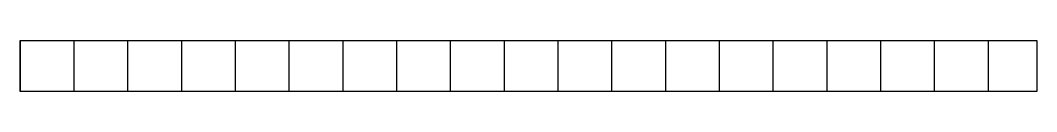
# Model space of a CAD drawing. Extents: x 0 to 30, y 0 to 1.5.
import ezdxf

# ---------------------------------------------------------------- set-up
doc = ezdxf.new("R2010")
doc.units = 0

msp = doc.modelspace()

# ---------------------------------------------------------------- hatches: boundary and pattern name
h = msp.add_hatch()
h.set_pattern_fill('ANSI31', color=256, scale=0.5, angle=45)
h.paths.add_polyline_path([(0, 1.5), (0, 0), (30, 0), (30, 1.5)])

# ---------------------------------------------------------------- linework, layer by layer
msp.add_lwpolyline([(30, 1.5), (30, 0), (0, 0), (0, 1.5), (30, 1.5)], close=True)

doc.saveas('drawing.dxf')
